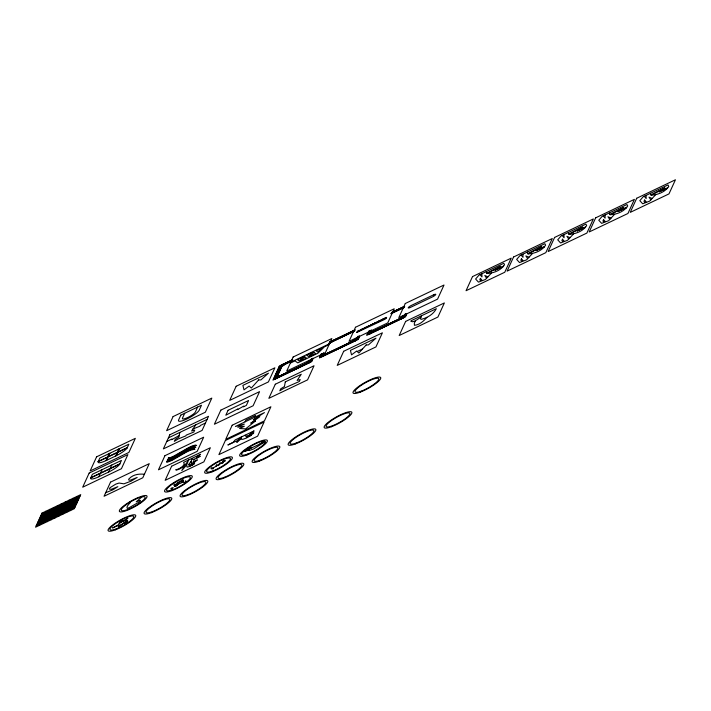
<?xml version="1.0" encoding="UTF-8"?>
<svg xmlns="http://www.w3.org/2000/svg" width="711" height="711" viewBox="0 0 711 711"><rect width="100%" height="100%" fill="white"/><g stroke="black" fill="none" stroke-linecap="round" stroke-linejoin="round"><path stroke-width="1.07" d="M191.099 461.243L188.948 464.256L189.864 464.976L194.743 462.879L191.268 464.016L191.526 458.586L192.832 459.599L196.52 458.462L200.253 456.186L196.227 458L197.471 456.275L200.529 454.293L183.607 462.372C186.46 465.003 178.692 469.562 175.688 469.74L176.319 470.122C181.021 469.171 184.736 465.625 187.491 461.874M188.575 459.999L186.62 465.056L187.1 467.127L189.757 466.46L194.139 463.981C192.725 464.825 188.113 467.598 188.948 464.256M179.785 432.439L178.968 437.061L175.235 439.38L174.328 441.353L178.23 438.945L185.864 435.852L186.193 435.141L193.827 432.048L194.734 430.075L191.614 431.026L195.765 424.814M118.87 525.029L112.56 527.98L118.497 524.798L118.693 523.794L127.882 518.266L123.43 521.012M421.312 315.862L420.485 318.946L421.339 319.337C427.293 317.853 433.417 314.324 436.332 308.698L411.029 320.768L410.905 321.381C413.9 323.096 418.086 318.466 420.894 317.399M225.503 460.675L212.838 468.167L212.589 468.789L213.291 468.86M218.757 465.625L218.704 464.754M222.89 462.301L222.641 463.545M39.425 525.358L45.895 511.236M43.3 523.509L49.77 509.387M47.166 521.661L53.636 507.538M51.041 519.812L57.511 505.69M54.916 517.972L61.386 503.841M58.791 516.124L65.261 501.993M62.657 514.275L69.127 500.144M66.532 512.427L73.002 498.295M70.407 510.578L76.877 496.447M105.895 460.657L107.441 457.271L98.162 461.697M109.121 453.6L107.574 456.986L98.278 461.421M98.829 476.734L108.516 472.113A11.154 2.4 -29.1 0 0 119.688 464.203L121.43 460.435L92.386 474.29L90.679 478.041A11.154 2.4 -29.1 0 0 94.714 478.414L95.247 478.236A11.154 2.4 -29.1 0 0 98.829 476.734L100.384 473.348M100.509 473.064L102.064 469.669M106.668 460.293L108.214 456.897L117.128 452.649L115.573 456.044M109.903 453.227L108.348 456.622L117.253 452.365L118.808 448.979M108.516 472.113L110.063 468.727M110.196 468.442L111.751 465.056M116.346 455.671L117.902 452.285L127.18 447.85M119.581 448.605L118.026 452L127.322 447.566M184.709 413.242L182.443 418.184A7.439 1.6 -29.1 0 0 187.82 417.464A7.439 1.6 -29.1 0 0 195.356 412.025L197.622 407.083M245.082 421.836L245.89 420.068L255.569 415.446L254.76 417.215M311.614 358.468L310.707 360.45A4.462 0.96 -29.1 0 1 310.165 361.135L307.392 362.939A4.462 0.96 -29.1 0 1 305.863 363.756L279.53 376.323A4.462 0.96 -29.1 0 1 278.09 376.919L276.348 377.159A4.462 0.96 -29.1 0 1 276.303 376.759L280.703 367.152A4.462 0.96 -29.1 0 1 281.245 366.467L283.689 364.699A4.462 0.96 -29.1 0 1 285.218 363.89L292.043 360.628M311.871 358.557L311.027 360.406A4.462 0.96 -29.1 0 1 310.485 361.09L308.041 362.85A4.462 0.96 -29.1 0 1 306.503 363.668L278.623 376.972A4.462 0.96 -29.1 0 1 277.192 377.568L275.441 377.808A4.462 0.96 -29.1 0 1 275.397 377.408L280.054 367.231A4.462 0.96 -29.1 0 1 280.596 366.556L282.08 365.392M312.218 358.46L311.347 360.361A4.462 0.96 -29.1 0 1 310.805 361.046L309.321 362.21M312.564 358.371L311.676 360.317A4.462 0.96 -29.1 0 1 311.134 361.001L308.361 362.806A4.462 0.96 -29.1 0 1 306.832 363.623L278.17 377.301A4.462 0.96 -29.1 0 1 276.739 377.897L274.988 378.136A4.462 0.96 -29.1 0 1 274.944 377.737L279.734 367.276A4.462 0.96 -29.1 0 1 280.276 366.6L283.04 364.787A4.462 0.96 -29.1 0 1 284.578 363.979L291.67 360.699M312.911 358.273L311.996 360.273A4.462 0.96 -29.1 0 1 311.454 360.957L309.009 362.726A4.462 0.96 -29.1 0 1 307.472 363.534L277.263 377.95A4.462 0.96 -29.1 0 1 275.832 378.545L274.091 378.785A4.462 0.96 -29.1 0 1 274.037 378.385L279.085 367.365A4.462 0.96 -29.1 0 1 279.627 366.68L282.071 364.921A4.462 0.96 -29.1 0 1 283.609 364.103L292.763 359.846M313.178 358.353L311.667 361.641L272.944 380.127L279.414 365.996L292.283 359.855M321.354 353.714L319.417 357.953L358.148 339.467L359.65 336.179M321.434 354.211L320.519 356.211A4.462 0.96 -29.1 0 0 320.563 356.611L322.305 356.371A4.462 0.96 -29.1 0 0 323.745 355.776L353.954 341.36A4.462 0.96 -29.1 0 0 355.482 340.551L355.971 340.249M321.861 353.936L320.963 355.882A4.462 0.96 -29.1 0 0 321.017 356.282L322.758 356.051A4.462 0.96 -29.1 0 0 324.189 355.447M322.287 353.66L321.416 355.562A4.462 0.96 -29.1 0 0 321.47 355.962L323.212 355.722A4.462 0.96 -29.1 0 0 324.643 355.127L353.305 341.449A4.462 0.96 -29.1 0 0 354.833 340.631L357.278 338.871A4.462 0.96 -29.1 0 0 357.829 338.187L358.691 336.285M322.714 353.385L321.87 355.233A4.462 0.96 -29.1 0 0 321.914 355.633L323.665 355.393A4.462 0.96 -29.1 0 0 325.096 354.798L352.985 341.493A4.462 0.96 -29.1 0 0 354.513 340.676L356.958 338.916A4.462 0.96 -29.1 0 0 357.5 338.232L358.353 336.383M323.656 352.656L322.776 354.576A4.462 0.96 -29.1 0 0 322.821 354.976L324.572 354.745A4.462 0.96 -29.1 0 0 326.002 354.149L352.336 341.582A4.462 0.96 -29.1 0 0 353.865 340.765M357.74 336.401L356.86 338.32A4.462 0.96 -29.1 0 1 356.318 338.996L353.545 340.809A4.462 0.96 -29.1 0 1 352.016 341.627L326.456 353.82A4.462 0.96 -29.1 0 1 325.016 354.416L323.274 354.656A4.462 0.96 -29.1 0 1 323.229 354.256M358.086 336.294L357.18 338.276A4.462 0.96 -29.1 0 1 356.638 338.96L354.194 340.72A4.462 0.96 -29.1 0 1 352.656 341.538M359.037 336.196L358.148 338.143A4.462 0.96 -29.1 0 1 357.606 338.827L356.122 339.991M359.384 336.099L358.468 338.098A4.462 0.96 -29.1 0 1 357.926 338.783L355.162 340.587A4.462 0.96 -29.1 0 1 353.625 341.404M368.174 332.108L366.663 335.405L405.394 316.928L406.905 313.631M369.142 330.659L367.765 333.663A4.462 0.96 -29.1 0 0 367.809 334.063L369.56 333.832A4.462 0.96 -29.1 0 0 370.991 333.228L401.2 318.821A4.462 0.96 -29.1 0 0 402.728 318.004L405.172 316.235A4.462 0.96 -29.1 0 0 405.723 315.56L406.639 313.551M369.107 331.388L368.218 333.343A4.462 0.96 -29.1 0 0 368.262 333.743L370.013 333.503A4.462 0.96 -29.1 0 0 371.444 332.908M369.542 331.113L368.671 333.015A4.462 0.96 -29.1 0 0 368.716 333.415L370.458 333.175A4.462 0.96 -29.1 0 0 371.897 332.579L400.551 318.901A4.462 0.96 -29.1 0 0 402.088 318.093M369.969 330.837L369.125 332.686A4.462 0.96 -29.1 0 0 369.169 333.086L370.911 332.855A4.462 0.96 -29.1 0 0 372.342 332.25L400.231 318.946A4.462 0.96 -29.1 0 0 401.759 318.137L402.577 317.79M371.329 329.842L370.475 331.708A4.462 0.96 -29.1 0 0 370.52 332.108L372.271 331.877A4.462 0.96 -29.1 0 0 373.702 331.273L399.262 319.079A4.462 0.96 -29.1 0 0 400.791 318.261L403.244 316.502A4.462 0.96 -29.1 0 0 403.786 315.817M405.332 313.755L404.426 315.728A4.462 0.96 -29.1 0 1 403.884 316.413L401.439 318.181A4.462 0.96 -29.1 0 1 399.911 318.99M405.599 313.835L404.755 315.684A4.462 0.96 -29.1 0 1 404.212 316.368L402.719 317.533M405.945 313.747L405.074 315.648A4.462 0.96 -29.1 0 1 404.532 316.324L402.257 317.835M406.292 313.649L405.394 315.604A4.462 0.96 -29.1 0 1 404.852 316.279L402.408 318.048A4.462 0.96 -29.1 0 1 400.88 318.866M415.535 320.519L414.326 323.158L414.433 325.309C419.446 324.963 423.8 321.017 426.955 317.31M241.607 436.856L237.216 440.696L227.858 444.988L233.288 442.242L235.145 439.94L254.129 430.884L251.072 432.866L249.828 434.59L253.845 432.768C252.76 435.567 244.433 435.221 246.424 437.247L251.445 435.168L246.353 438.092L242.593 439.38L241.1 438.9L240.887 437.603M251.534 447.974C252.423 446.348 247.828 448.925 249.605 448.668L249.161 449.014L264.661 441.869L253.934 448.828L249.614 450.41L248.495 450.267L248.752 449.174L244.771 451.352L248.841 450.019M141.951 496.891L136.236 501.806L139.836 500.455A2.48 0.533 -29.1 0 1 140.414 500.677L140.005 501.557L129.855 507.29L127.411 508.454L127.002 507.69A22.512 4.835 -29.1 0 1 129.26 503.743L129.695 503.299A5.937 1.271 -29.1 0 0 130.086 502.704L129.944 502.242M184.984 464.914L181.785 470.584L186.62 465.056M127.171 521.074L127.527 520.514L126.522 521.261M125.198 520.416L125.989 520.603L125.616 521.279L121.777 524.922L118.222 526.887L119.306 525.553L117.83 525.66M262.794 443.131L262.866 442.669M176.87 483.222L183.136 479.641L182.958 480.316L177.874 482.822M238.754 439.62L236.772 442.366L241.1 438.9M121.563 521.972C126.789 517.955 117.431 522.309 119.528 522.398L120.079 522.825M194.61 459.253L193.09 462.061L194.387 461.892L197.365 459.83L193.099 462.994L191.659 463.065L191.081 461.946M491.532 272.988L485.453 279.467L478.459 282.134L475.615 279.005L478.992 275.121L503.788 263.292L504.57 264.759C500.695 270.536 493.541 273.273 486.768 273.477L486.262 271.655M532.583 253.4L526.504 259.879L519.51 262.546L516.666 259.417L520.052 255.533L544.839 243.704L545.621 245.171C541.746 250.947 534.592 253.694 527.82 253.898L527.313 252.067M573.635 233.812L567.556 240.291L560.57 242.958L557.726 239.829L561.103 235.945L585.891 224.116L586.682 225.583C582.798 231.359 575.643 234.106 568.871 234.31L568.365 232.479M614.686 214.224L608.616 220.703L601.622 223.37L598.778 220.241L602.155 216.357L626.942 204.528L627.733 206.003C623.849 211.771 616.695 214.518 609.922 214.722L609.416 212.891M655.738 194.636L649.667 201.115L642.673 203.781L639.829 200.653L643.206 196.769L667.993 184.94L668.784 186.415C664.901 192.183 657.746 194.93 650.974 195.134L650.467 193.303M259.426 444.295L263.07 442.118L262.101 443.104M328.811 344.053L328.989 343.893A4.462 0.96 -29.1 0 1 330.642 342.693L331.13 342.4A4.462 0.96 -29.1 0 1 332.659 341.582L354.673 331.077M126.958 521.75L123.892 523.714L126.06 523.269L127.829 521.039L125.225 521.687M328.98 343.671L330.811 342.444A4.462 0.96 -29.1 0 1 332.339 341.627M213.238 467.9L212.189 468.345L211.78 467.634L210.963 468.407L211.354 468.94L212.669 468.531M216.491 465.812L216.979 464.665L215.549 466.398M328.695 343.689L329.993 342.782M328.766 343.431L329.246 343.102M283.84 364.912L281.885 366.378A4.462 0.96 -29.1 0 0 281.343 367.063L277.201 376.101A4.462 0.96 -29.1 0 0 277.254 376.501L278.996 376.27A4.462 0.96 -29.1 0 0 280.427 375.666M307.881 362.637L309.836 361.17A4.462 0.96 -29.1 0 0 310.378 360.495M354.034 340.507L355.989 339.04A4.462 0.96 -29.1 0 0 356.531 338.365M179.714 482.965L175.599 484.378L174.248 484.2L173.831 485.275L174.319 485.684L179.376 483.693M172.115 487.675L170.738 488.857L171.76 489.106L173.262 487.657M282.231 365.134L282.72 364.832A4.462 0.96 -29.1 0 1 284.249 364.014L292.159 360.246M329.637 342.693L329.842 342.569A4.462 0.96 -29.1 0 1 331.37 341.76M329.673 342.826L330.482 342.489A4.462 0.96 -29.1 0 1 332.019 341.671L354.629 330.882M309.178 362.468L308.681 362.761A4.462 0.96 -29.1 0 1 307.152 363.579M176.07 485.862L178.017 484.44L174.577 486.448L176.959 485.569M122.443 523.909L119.181 525.536M487.319 273.424L500.651 266.243L486.697 273.228M528.371 253.836L541.702 246.664L527.749 253.64M569.422 234.248L582.753 227.076L568.8 234.052M610.473 214.66L623.805 207.488L609.851 214.464M651.525 195.072L664.856 187.9L650.912 194.885M249.161 449.014L250.343 448.499M329.762 341.973L354.745 330.055M392.001 312.28L403.99 306.557M355.42 329.842L330.082 341.929A4.462 0.96 -29.1 0 0 329.566 342.187M391.948 312.413L404.612 306.37M354.442 330.526L330.731 341.84A4.462 0.96 -29.1 0 0 329.7 342.373M391.814 312.698L404.657 306.565M354.611 330.668L331.05 341.804A4.462 0.96 -29.1 0 0 329.522 342.613M392.179 312.742L404.195 306.903M354.131 331.006L331.69 341.715A4.462 0.96 -29.1 0 0 330.162 342.524M392.596 312.653L404.301 307.072M291.812 360.966L285.538 363.845A4.462 0.96 -29.1 0 0 284.009 364.663M391.068 313.498L404.372 307.259M292.194 360.895L286.186 363.756A4.462 0.96 -29.1 0 0 284.658 364.574L284.16 364.867A4.462 0.96 -29.1 0 0 282.507 366.067L282.214 366.334A4.462 0.96 -29.1 0 0 281.663 367.018L277.654 375.772A4.462 0.96 -29.1 0 0 277.699 376.172L277.85 376.235A4.462 0.96 -29.1 0 0 279.032 376.075L279.45 375.941A4.462 0.96 -29.1 0 0 280.881 375.337L304.895 363.881A4.462 0.96 -29.1 0 0 306.423 363.072L306.921 362.77A4.462 0.96 -29.1 0 0 308.574 361.579L308.867 361.304A4.462 0.96 -29.1 0 0 309.409 360.628M390.917 313.791L403.928 307.579A4.462 0.96 -29.1 0 1 404.426 307.356M290.746 362.228L329.477 343.751M290.364 363.081L294.994 360.868L297.705 362.886L317.861 353.269L324.456 346.808L329.086 344.595M503.53 266.092L494.856 270.224L502.961 266.812M544.582 246.504L535.916 250.636L544.022 247.224M585.633 226.916L576.968 231.048L585.073 227.636M626.693 207.328L618.019 211.46L626.124 208.047M667.745 187.74L659.07 191.881L667.176 188.459M168.409 437.869L207.141 419.392M90.83 477.685L119.875 463.821M166.747 441.495L171.911 439.034L171.591 439.736L179.243 435.532M192.992 428.973L199.987 426.182L200.315 425.48L205.479 423.018M90.715 477.961L119.732 464.114M357.198 351.518L362.512 348.985M41.371 514.497L80.103 496.011M40.723 515.91L79.454 497.424M40.083 517.324L78.805 498.838M39.434 518.728L78.166 500.251M38.785 520.141L77.517 501.664M38.136 521.554L76.868 503.077M37.487 522.967L76.219 504.49M36.848 524.38L75.57 505.903M36.199 525.793L74.931 507.316M180.461 483.391L183.536 480.84L181.216 482.636L181.812 482.529M123.67 523.003L125.527 522.363M144.404 474.246C138.876 473.739 133.144 474.335 128.842 479.01L128.629 479.827L129.224 480.236L130.62 480.094L137.179 477.437L131.1 481.151L123.927 483.827L119.066 483.045L115.804 484.111L110.009 487.71L109.29 489.052L111.28 489.319L117.848 486.662L112.907 489.817L105.681 492.714M183.314 482.493C184.247 482.929 187.393 480.876 185.411 480.832M220.748 463.501C218.09 464.15 219.335 462.239 221.308 463.057M223.387 461.821L222.516 461.581L223.423 460.524L224.8 461.012M652.12 198.493L649.027 197.151L650.823 199.88M611.069 218.081L607.976 216.739L609.771 219.468M570.018 237.67L566.925 236.328L568.72 239.056M528.966 257.258L525.864 255.916L527.66 258.644M487.906 276.846L484.813 275.504L486.608 278.232M245.979 436.145L245.126 435.176M118.497 524.798L119.235 525.26M644.273 196.263L646.175 198.6L646.086 195.401M603.221 215.851L605.123 218.188L605.034 214.989M562.17 235.439L564.072 237.776L563.974 234.577M521.119 255.027L523.012 257.364L522.923 254.165M480.067 274.606L481.96 276.952L481.871 273.744M278.765 367.409A4.462 0.96 -29.1 0 1 279.307 366.725L281.752 364.965A4.462 0.96 -29.1 0 1 283.28 364.148M285.866 363.801A4.462 0.96 -29.1 0 0 284.329 364.619L281.565 366.423A4.462 0.96 -29.1 0 0 281.023 367.107L276.748 376.43A4.462 0.96 -29.1 0 0 276.801 376.83L278.543 376.59A4.462 0.96 -29.1 0 0 279.974 375.995L305.534 363.801A4.462 0.96 -29.1 0 0 307.072 362.983L309.516 361.215A4.462 0.96 -29.1 0 0 310.058 360.539M284.898 363.934A4.462 0.96 -29.1 0 0 283.369 364.743L280.916 366.512A4.462 0.96 -29.1 0 0 280.374 367.196L275.85 377.079A4.462 0.96 -29.1 0 0 275.895 377.479L277.637 377.248A4.462 0.96 -29.1 0 0 279.076 376.643M307.712 362.894A4.462 0.96 -29.1 0 1 306.183 363.712M277.717 377.621A4.462 0.96 -29.1 0 1 276.286 378.225L274.535 378.456A4.462 0.96 -29.1 0 1 274.49 378.056L279.405 367.32A4.462 0.96 -29.1 0 1 279.947 366.645L282.4 364.876A4.462 0.96 -29.1 0 1 283.929 364.059M276.81 378.279A4.462 0.96 -29.1 0 1 275.379 378.874L273.637 379.114A4.462 0.96 -29.1 0 1 273.584 378.714M309.738 360.584A4.462 0.96 -29.1 0 1 309.196 361.259L306.743 363.028A4.462 0.96 -29.1 0 1 305.215 363.836M312.316 360.228A4.462 0.96 -29.1 0 1 311.774 360.912L309.329 362.681A4.462 0.96 -29.1 0 1 307.801 363.49M325.549 354.469A4.462 0.96 -29.1 0 1 324.118 355.073L322.367 355.304A4.462 0.96 -29.1 0 1 322.323 354.905M329.38 342.418A4.462 0.96 -29.1 0 1 330.402 341.884M356.211 338.409A4.462 0.96 -29.1 0 1 355.669 339.085L353.225 340.853A4.462 0.96 -29.1 0 1 351.687 341.662M326.909 353.491A4.462 0.96 -29.1 0 1 325.469 354.096L323.727 354.327A4.462 0.96 -29.1 0 1 323.683 353.927M358.788 338.054A4.462 0.96 -29.1 0 1 358.246 338.738L355.802 340.507A4.462 0.96 -29.1 0 1 354.274 341.316M323.292 356.104A4.462 0.96 -29.1 0 1 321.852 356.7L320.11 356.94A4.462 0.96 -29.1 0 1 320.066 356.54M328.144 344.844A4.462 0.96 -29.1 0 1 328.438 344.417M355.891 338.454A4.462 0.96 -29.1 0 1 355.349 339.129L355.047 339.405A4.462 0.96 -29.1 0 1 353.394 340.596L352.896 340.898A4.462 0.96 -29.1 0 1 351.367 341.707L327.353 353.163A4.462 0.96 -29.1 0 1 325.922 353.767L325.505 353.9A4.462 0.96 -29.1 0 1 324.323 354.06L324.18 353.998A4.462 0.96 -29.1 0 1 324.127 353.598M403.457 315.862A4.462 0.96 -29.1 0 1 402.915 316.546L400.471 318.306A4.462 0.96 -29.1 0 1 398.942 319.123M370.538 333.557A4.462 0.96 -29.1 0 1 369.107 334.161L367.356 334.392A4.462 0.96 -29.1 0 1 367.311 333.992M406.043 315.515A4.462 0.96 -29.1 0 1 405.501 316.199L403.057 317.959A4.462 0.96 -29.1 0 1 401.519 318.777M404.106 315.773A4.462 0.96 -29.1 0 1 403.564 316.457L401.12 318.217A4.462 0.96 -29.1 0 1 399.582 319.035L373.248 331.602A4.462 0.96 -29.1 0 1 371.817 332.197L370.075 332.437A4.462 0.96 -29.1 0 1 370.022 332.037M403.137 315.906A4.462 0.96 -29.1 0 1 402.595 316.591L402.293 316.857A4.462 0.96 -29.1 0 1 400.64 318.057L400.151 318.35A4.462 0.96 -29.1 0 1 398.622 319.168L374.608 330.624A4.462 0.96 -29.1 0 1 373.177 331.219L372.76 331.362A4.462 0.96 -29.1 0 1 371.577 331.513L371.426 331.459A4.462 0.96 -29.1 0 1 371.382 331.059M372.795 331.93A4.462 0.96 -29.1 0 1 371.364 332.526L369.622 332.766A4.462 0.96 -29.1 0 1 369.569 332.366M374.155 330.953A4.462 0.96 -29.1 0 1 372.724 331.548L370.973 331.788A4.462 0.96 -29.1 0 1 370.929 331.388M356.726 332.464L384.9 319.292L386.269 318.226L384.411 318.448L386.651 317.382L358.095 331.424C354.122 332.535 364.085 327.487 356.726 332.464M360.521 329.931L362.859 328.731L360.521 329.931M363.925 328.304L366.254 327.113L363.925 328.304M367.32 326.687L369.658 325.487L367.32 326.687M370.724 325.069L373.053 323.869L370.724 325.069M374.119 323.443L376.457 322.243L374.119 323.443M377.523 321.825L379.852 320.625L377.523 321.825M380.918 320.199L383.256 318.999L380.918 320.199M285.271 381.887L284.453 386.508L280.721 388.819L279.814 390.801L283.716 388.384L299.313 381.496L300.22 379.523L297.1 380.474L301.251 374.262L285.271 381.887M98.216 461.563L98.127 461.786A11.154 2.4 -29.1 0 0 102.162 462.159L102.695 461.972A11.154 2.4 -29.1 0 0 105.646 460.772L116.595 455.547A11.154 2.4 -29.1 0 0 127.136 447.948L128.878 444.171L99.833 458.035L98.216 461.563M42.02 513.084L35.55 527.207L74.282 508.729L80.752 494.607L42.02 513.084M89.159 473.073L82.689 487.195L121.421 468.718L127.891 454.587L89.159 473.073M96.607 456.809L90.137 470.94L128.869 452.463L135.339 438.332L96.607 456.809M110.525 482.138L104.055 496.26L142.787 477.783L149.257 463.652L110.525 482.138M173.093 416.575L166.623 430.697L205.355 412.22L211.825 398.098L173.093 416.575M169.822 434.776L163.352 448.908L202.084 430.422L208.554 416.299L169.822 434.776M180.834 415.091L178.577 420.032A11.9 2.551 -29.1 0 0 187.171 418.868A11.9 2.551 -29.1 0 0 199.231 410.176L201.489 405.234L180.834 415.091M164.934 455.689L158.464 469.811L197.196 451.334L203.666 437.212L164.934 455.689M166.809 461.323L166.481 462.026L167.076 462.292L172.062 460.346L184.069 453.431A10.487 2.249 -29.1 0 1 190.575 450.196L194.947 449.148L193.907 448.712L190.895 449.494A10.487 2.249 -29.1 0 0 184.398 452.72L172.391 459.644L168.56 461.368L166.809 461.323M167.654 459.484L167.325 460.195L167.912 460.452L172.906 458.506L184.913 451.592A10.487 2.249 -29.1 0 1 191.41 448.365L195.783 447.308L194.743 446.881L191.739 447.654A10.487 2.249 -29.1 0 0 185.233 450.89L173.226 457.804L169.396 459.528L167.654 459.484M168.489 457.653L168.169 458.355L168.756 458.613L173.751 456.675L185.758 449.761A10.487 2.249 -29.1 0 1 192.254 446.526L196.627 445.468L195.587 445.042L192.574 445.824A10.487 2.249 -29.1 0 0 186.078 449.05L174.071 455.964L170.24 457.688L168.489 457.653M171.627 466.203L165.156 480.325L203.888 461.848L210.358 447.726L171.627 466.203M220.845 410.123L214.375 424.245L253.107 405.768L259.577 391.637L220.845 410.123M236.15 386.277L229.68 400.4L268.411 381.923L274.881 367.8L236.15 386.277M228.071 410.283L225.805 415.224L237.856 408.923L237.536 409.625L243.722 406.123L243.402 406.834L246.335 405.43L248.592 400.489L228.071 410.283M232.177 425.231L225.707 439.362L264.439 420.876L270.909 406.754L232.177 425.231M225.369 440.509L218.899 454.64L257.631 436.163L264.101 422.032L225.369 440.509M275.308 384.224L268.838 398.347L307.57 379.87L314.04 365.747L275.308 384.224M293.145 357.002L286.675 371.133L325.398 352.647L331.868 338.525L293.145 357.002M343.68 351.278L337.21 365.401L375.941 346.924L382.411 332.801L343.68 351.278M355.491 327.256L349.021 341.378L387.753 322.901L394.223 308.77L355.491 327.256M405.288 303.499L398.818 317.621L437.549 299.144L444.02 285.013L405.288 303.499M405.652 321.399L399.182 335.521L437.905 317.044L444.375 302.922L405.652 321.399M472.513 276.597L466.043 290.728L504.766 272.242L511.236 258.12L472.513 276.597M480.414 278.374L479.765 279.787L480.36 280.445L481.889 280.081L480.414 278.374M513.564 257.009L507.094 271.14L545.817 252.654L552.287 238.532L513.564 257.009M521.465 258.795L520.816 260.199L521.412 260.857L522.941 260.493L521.465 258.795M554.616 237.421L548.145 251.552L586.877 233.066L593.347 218.944L554.616 237.421M562.517 239.207L561.877 240.62L562.472 241.269L563.992 240.905L562.517 239.207M595.667 217.833L589.197 231.964L627.929 213.487L634.399 199.356L595.667 217.833M603.577 219.619L602.928 221.032L603.523 221.681L605.052 221.317L603.577 219.619M636.718 198.245L630.248 212.376L668.98 193.899L675.45 179.767L636.718 198.245M644.628 200.031L643.979 201.444L644.575 202.093L646.103 201.728L644.628 200.031M258.635 379.941L251.321 388.037L249.143 386.037L244.006 389.859L242.886 385.371L268.447 373.177L260.866 379.923L258.635 379.941M366.165 344.942L358.859 353.038L356.673 351.038L351.536 354.86L350.416 350.372L375.977 338.178L368.396 344.924L366.165 344.942M303.357 356.878L299.207 360.948L297.5 359.668L303.357 356.878M304.743 356.771L300.593 360.841L306.459 358.051L304.743 356.771M312.653 352.443L308.503 356.513L306.796 355.233L312.653 352.443M314.04 352.336L309.889 356.407L315.746 353.616L314.04 352.336M321.95 348.008L317.79 352.078L316.084 350.799L321.95 348.008M255.489 420.93L245.633 428.884L239.598 428.511L244.335 426.253L237.785 427.231L244.371 424.094L235.403 426.458L264.448 412.593L253.232 419.863L259.817 416.726L250.743 423.196L255.489 420.93M130.069 501.602L128.762 502.393A15.775 3.386 -29.1 0 0 120.941 511.938A15.775 3.386 -29.1 0 0 141.622 502.357A15.775 3.386 -29.1 0 0 142.707 495.931L138.112 497.54A15.775 3.386 -29.1 0 0 132.77 500.091L130.069 501.602M130.513 501.895L129.384 502.579A13.545 2.906 -29.1 0 0 122.496 510.774A13.545 2.906 -29.1 0 0 139.8 503.006A13.545 2.906 -29.1 0 0 142.173 496.838L141.356 497.033A13.545 2.906 -29.1 0 0 130.513 501.895M433.488 294.869L411.411 305.401A3.12 0.667 -29.1 0 0 408.247 307.685A3.12 0.667 -29.1 0 0 410.505 307.374L432.581 296.843A3.12 0.667 -29.1 0 0 435.745 294.558A3.12 0.667 -29.1 0 0 433.488 294.869M360.335 392.099A15.775 3.386 -29.1 0 0 380.776 377.888A15.775 3.386 -29.1 0 0 359.588 385.815A15.775 3.386 -29.1 0 0 360.335 392.099M361.259 391.13A13.545 2.906 -29.1 0 0 378.812 378.927A13.545 2.906 -29.1 0 0 360.628 385.744A13.545 2.906 -29.1 0 0 361.259 391.13M211.958 471.882A15.775 3.386 -29.1 0 0 232.408 457.671A15.775 3.386 -29.1 0 0 211.22 465.607A15.775 3.386 -29.1 0 0 211.958 471.882M212.891 470.913A13.545 2.906 -29.1 0 0 230.444 458.711A13.545 2.906 -29.1 0 0 212.251 465.527A13.545 2.906 -29.1 0 0 212.891 470.913M247.881 453.982A13.545 2.906 -29.1 0 0 265.434 441.78A13.545 2.906 -29.1 0 0 247.241 448.588A13.545 2.906 -29.1 0 0 247.881 453.982M246.948 454.942A15.775 3.386 -29.1 0 0 267.389 440.731A15.775 3.386 -29.1 0 0 246.21 448.668A15.775 3.386 -29.1 0 0 246.948 454.942M172.782 489.683A13.545 2.906 -29.1 0 0 190.335 477.49A13.545 2.906 -29.1 0 0 172.151 484.298A13.545 2.906 -29.1 0 0 172.782 489.683M171.858 490.652A15.775 3.386 -29.1 0 0 192.299 476.441A15.775 3.386 -29.1 0 0 171.111 484.378A15.775 3.386 -29.1 0 0 171.858 490.652M115.342 529.837A15.775 3.386 -29.1 0 0 135.783 515.626A15.775 3.386 -29.1 0 0 114.604 523.563A15.775 3.386 -29.1 0 0 115.342 529.837M116.275 528.877A13.545 2.906 -29.1 0 0 133.828 516.675A13.545 2.906 -29.1 0 0 115.635 523.483A13.545 2.906 -29.1 0 0 116.275 528.877M151.363 512.658A15.775 3.386 -29.1 0 0 171.804 498.447A15.775 3.386 -29.1 0 0 150.625 506.383A15.775 3.386 -29.1 0 0 151.363 512.658M152.287 511.689A13.545 2.906 -29.1 0 0 169.84 499.486A13.545 2.906 -29.1 0 0 151.656 506.303A13.545 2.906 -29.1 0 0 152.287 511.689M188.308 494.509A13.545 2.906 -29.1 0 0 205.861 482.307A13.545 2.906 -29.1 0 0 187.668 489.115A13.545 2.906 -29.1 0 0 188.308 494.509M187.384 495.469A15.775 3.386 -29.1 0 0 207.825 481.258A15.775 3.386 -29.1 0 0 186.638 489.195A15.775 3.386 -29.1 0 0 187.384 495.469M224.329 477.321A13.545 2.906 -29.1 0 0 241.882 465.118A13.545 2.906 -29.1 0 0 223.689 471.935A13.545 2.906 -29.1 0 0 224.329 477.321M223.396 478.29A15.775 3.386 -29.1 0 0 243.846 464.079A15.775 3.386 -29.1 0 0 222.659 472.006A15.775 3.386 -29.1 0 0 223.396 478.29M259.417 461.101A15.775 3.386 -29.1 0 0 279.858 446.89A15.775 3.386 -29.1 0 0 258.68 454.827A15.775 3.386 -29.1 0 0 259.417 461.101M260.342 460.133A13.545 2.906 -29.1 0 0 277.894 447.93A13.545 2.906 -29.1 0 0 259.711 454.747A13.545 2.906 -29.1 0 0 260.342 460.133M295.438 443.913A15.775 3.386 -29.1 0 0 315.88 429.702A15.775 3.386 -29.1 0 0 294.692 437.638A15.775 3.386 -29.1 0 0 295.438 443.913M296.363 442.953A13.545 2.906 -29.1 0 0 313.915 430.75A13.545 2.906 -29.1 0 0 295.732 437.558A13.545 2.906 -29.1 0 0 296.363 442.953M331.45 426.733A15.775 3.386 -29.1 0 0 351.901 412.522A15.775 3.386 -29.1 0 0 330.713 420.45A15.775 3.386 -29.1 0 0 331.45 426.733M332.384 425.765A13.545 2.906 -29.1 0 0 349.936 413.562A13.545 2.906 -29.1 0 0 331.744 420.379A13.545 2.906 -29.1 0 0 332.384 425.765"/></g></svg>
